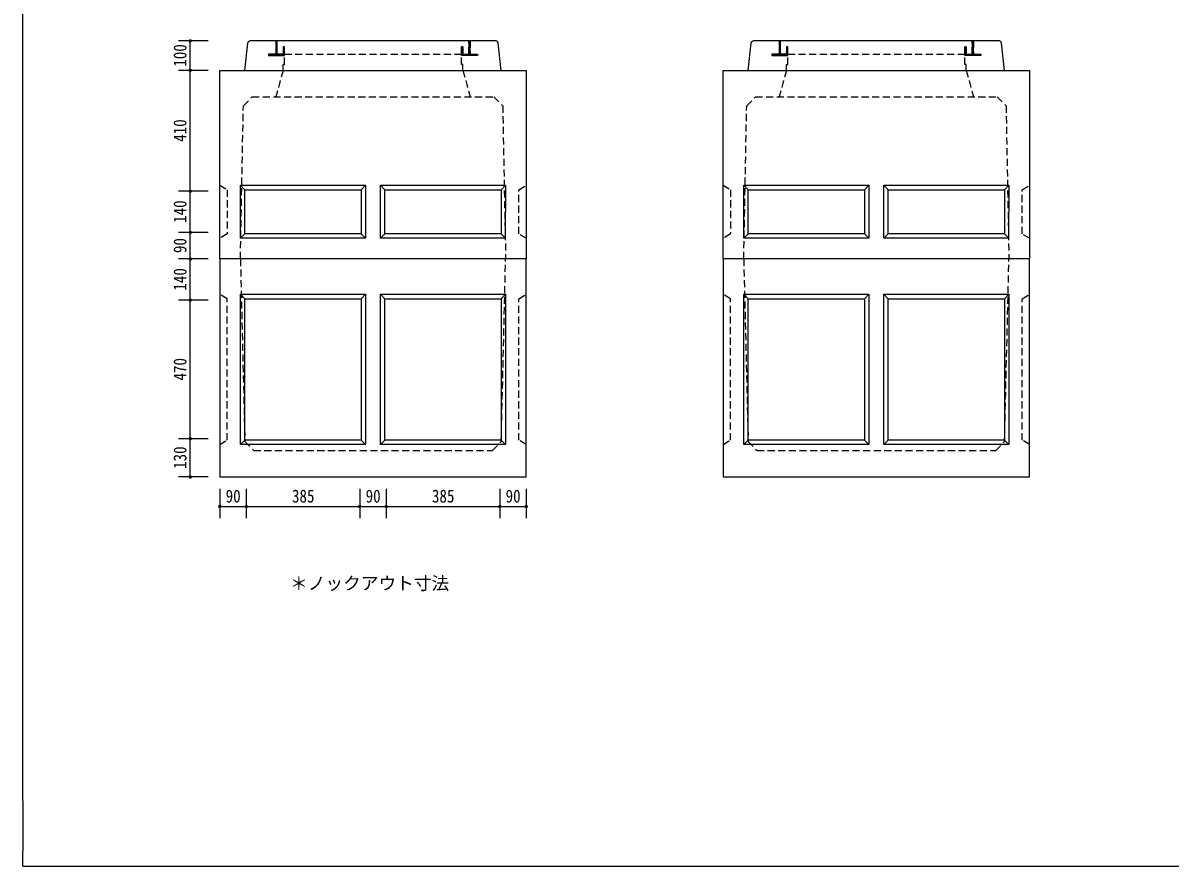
# Model space of a CAD drawing. Units: millimetres, scale not verified. Extents: x -3704 to 3796, y -2790 to 2696.
# Drawn here: x -3704 to 189, y -2790 to 71 of the extents above; entities that cross this region are included whole.
import ezdxf
from ezdxf.enums import TextEntityAlignment as Align

# ---------------------------------------------------------------- set-up
doc = ezdxf.new("R2010")
doc.units = ezdxf.units.MM
doc.header["$LTSCALE"] = 20
doc.linetypes.add('DASHED1', pattern=[1.8, 1.2, -0.6])
doc.layers.add('0-0_レイヤ_1', color=7, linetype='Continuous')
doc.layers.add('0-9_レイヤ10', color=7, linetype='Continuous')
doc.styles.add('HG丸ｺﾞｼｯｸM-PRO', font='')
doc.styles.add('ＭＳ ゴシック', font='')
doc.styles.get('HG丸ｺﾞｼｯｸM-PRO').set_extended_font_data('HG丸ｺﾞｼｯｸM-PRO')
doc.styles.get('ＭＳ ゴシック').set_extended_font_data('MS Gothic')

msp = doc.modelspace()

# ---------------------------------------------------------------- hatches: boundary and pattern name
at = {"layer": '0-9_レイヤ10'}
for points in [[(-3130.12, 10, 1), (-3142.12, 10, 1)], [(-3130.12, -90, 1), (-3142.12, -90, 1)], [(-3130.12, -500, 1), (-3142.12, -500, 1)], [(-3130.12, -640, 1), (-3142.12, -640, 1)], [(-3130.12, -730, 1), (-3142.12, -730, 1)], [(-3130.12, -870, 1), (-3142.12, -870, 1)], [(-3130.12, -1340, 1), (-3142.12, -1340, 1)], [(-3130.12, -1470, 1), (-3142.12, -1470, 1)], [(-3030.12, -1570, 1), (-3042.12, -1570, 1)], [(-2940.12, -1570, 1), (-2952.12, -1570, 1)], [(-2555.12, -1570, 1), (-2567.12, -1570, 1)], [(-2465.12, -1570, 1), (-2477.12, -1570, 1)], [(-2080.12, -1570, 1), (-2092.12, -1570, 1)], [(-1990.12, -1570, 1), (-2002.12, -1570, 1)]]:
    msp.add_hatch(color=256, dxfattribs=at).paths.add_polyline_path(points)

# ---------------------------------------------------------------- linework, layer by layer
at = {"layer": '0-0_レイヤ_1'}
for p, q in [((-3704.12, -2568.82), (-3704.12, 2646.47)), ((-2951.12, -90), (-2941.12, 2.5)), ((-2098.62, 10), (-2933.62, 10)), ((-2846.12, 10), (-2846.12, -35)), ((-2841.12, 10), (-2846.12, 10)), ((-2846.12, 8), (-2841.12, 8)), ((-2846.12, 6), (-2841.12, 6)), ((-2846.12, 4), (-2841.12, 4)), ((-2846.12, 2), (-2841.12, 2)), ((-2846.12, 0), (-2841.12, 0)), ((-2841.12, -35), (-2841.12, 10)), ((-2191.12, 10), (-2191.12, -35)), ((-2186.12, 10), (-2191.12, 10)), ((-2191.12, 8), (-2186.12, 8)), ((-2191.12, 6), (-2186.12, 6)), ((-2191.12, 4), (-2186.12, 4)), ((-2191.12, 2), (-2186.12, 2)), ((-2191.12, 0), (-2186.12, 0)), ((-2186.12, -35), (-2186.12, 10)), ((-2081.12, -90), (-2091.12, 2.5)), ((-1243.12, -90), (-1233.12, 2.5)), ((-390.62, 10), (-1225.62, 10)), ((-1138.12, 10), (-1138.12, -35)), ((-1133.12, 10), (-1138.12, 10)), ((-1138.12, 8), (-1133.12, 8)), ((-1138.12, 6), (-1133.12, 6)), ((-1138.12, 4), (-1133.12, 4)), ((-1138.12, 2), (-1133.12, 2)), ((-1138.12, 0), (-1133.12, 0)), ((-1133.12, -35), (-1133.12, 10)), ((-483.12, 10), (-483.12, -35)), ((-478.12, 10), (-483.12, 10)), ((-483.12, 8), (-478.12, 8)), ((-483.12, 6), (-478.12, 6)), ((-483.12, 4), (-478.12, 4)), ((-483.12, 2), (-478.12, 2)), ((-483.12, 0), (-478.12, 0)), ((-478.12, -35), (-478.12, 10)), ((-373.12, -90), (-383.12, 2.5)), ((-2871.12, -35), (-2871.12, -40)), ((-2821.12, -35), (-2871.12, -35)), ((-2871.12, -36), (-2821.12, -36)), ((-2871.12, -38), (-2821.12, -38)), ((-2846.12, -2), (-2841.12, -2)), ((-2846.12, -4), (-2841.12, -4)), ((-2846.12, -6), (-2841.12, -6)), ((-2846.12, -8), (-2841.12, -8)), ((-2846.12, -10), (-2841.12, -10)), ((-2846.12, -12), (-2841.12, -12)), ((-2846.12, -14), (-2841.12, -14)), ((-2846.12, -16), (-2841.12, -16)), ((-2846.12, -18), (-2841.12, -18)), ((-2846.12, -20), (-2841.12, -20)), ((-2846.12, -22), (-2841.12, -22)), ((-2846.12, -24), (-2841.12, -24)), ((-2846.12, -26), (-2841.12, -26)), ((-2846.12, -28), (-2841.12, -28)), ((-2846.12, -30), (-2841.12, -30)), ((-2846.12, -32), (-2841.12, -32)), ((-2846.12, -34), (-2841.12, -34)), ((-2821.12, -10), (-2816.12, -10)), ((-2821.12, -10), (-2821.12, -40)), ((-2816.12, -10), (-2821.12, -10)), ((-2821.12, -12), (-2816.12, -12)), ((-2821.12, -14), (-2816.12, -14)), ((-2821.12, -16), (-2816.12, -16)), ((-2821.12, -18), (-2816.12, -18)), ((-2821.12, -20), (-2816.12, -20)), ((-2821.12, -22), (-2816.12, -22)), ((-2821.12, -24), (-2816.12, -24)), ((-2821.12, -26), (-2816.12, -26)), ((-2821.12, -28), (-2816.12, -28)), ((-2821.12, -30), (-2816.12, -30)), ((-2821.12, -32), (-2816.12, -32)), ((-2821.12, -34), (-2816.12, -34)), ((-2821.12, -36), (-2816.12, -36)), ((-2821.12, -38), (-2816.12, -38)), ((-2816.12, -40), (-2816.12, -10)), ((-2216.12, -10), (-2211.12, -10)), ((-2216.12, -10), (-2216.12, -35)), ((-2211.12, -10), (-2216.12, -10)), ((-2216.12, -12), (-2211.12, -12)), ((-2216.12, -14), (-2211.12, -14)), ((-2216.12, -16), (-2211.12, -16)), ((-2216.12, -18), (-2211.12, -18)), ((-2216.12, -20), (-2211.12, -20)), ((-2216.12, -22), (-2211.12, -22)), ((-2216.12, -24), (-2211.12, -24)), ((-2216.12, -26), (-2211.12, -26)), ((-2216.12, -28), (-2211.12, -28)), ((-2216.12, -30), (-2211.12, -30)), ((-2216.12, -32), (-2211.12, -32)), ((-2216.12, -34), (-2211.12, -34)), ((-2216.12, -40), (-2216.12, -35)), ((-2216.12, -35), (-2161.12, -35)), ((-2216.12, -35), (-2211.12, -35)), ((-2216.12, -36), (-2161.12, -36)), ((-2216.12, -38), (-2161.12, -38)), ((-2211.12, -35), (-2211.12, -10)), ((-2191.12, -2), (-2186.12, -2)), ((-2191.12, -4), (-2186.12, -4)), ((-2191.12, -6), (-2186.12, -6)), ((-2191.12, -8), (-2186.12, -8)), ((-2191.12, -10), (-2186.12, -10)), ((-2191.12, -12), (-2186.12, -12)), ((-2191.12, -14), (-2186.12, -14)), ((-2191.12, -16), (-2186.12, -16)), ((-2191.12, -18), (-2186.12, -18)), ((-2191.12, -20), (-2186.12, -20)), ((-2191.12, -22), (-2186.12, -22)), ((-2191.12, -24), (-2186.12, -24)), ((-2191.12, -26), (-2186.12, -26)), ((-2191.12, -28), (-2186.12, -28)), ((-2191.12, -30), (-2186.12, -30)), ((-2191.12, -32), (-2186.12, -32)), ((-2191.12, -34), (-2186.12, -34)), ((-2191.12, -35), (-2186.12, -35)), ((-2161.12, -35), (-2161.12, -40)), ((-1163.12, -35), (-1163.12, -40)), ((-1113.12, -35), (-1163.12, -35)), ((-1163.12, -36), (-1113.12, -36)), ((-1163.12, -38), (-1113.12, -38)), ((-1138.12, -2), (-1133.12, -2)), ((-1138.12, -4), (-1133.12, -4)), ((-1138.12, -6), (-1133.12, -6)), ((-1138.12, -8), (-1133.12, -8)), ((-1138.12, -10), (-1133.12, -10)), ((-1138.12, -12), (-1133.12, -12)), ((-1138.12, -14), (-1133.12, -14)), ((-1138.12, -16), (-1133.12, -16)), ((-1138.12, -18), (-1133.12, -18)), ((-1138.12, -20), (-1133.12, -20)), ((-1138.12, -22), (-1133.12, -22)), ((-1138.12, -24), (-1133.12, -24)), ((-1138.12, -26), (-1133.12, -26)), ((-1138.12, -28), (-1133.12, -28)), ((-1138.12, -30), (-1133.12, -30)), ((-1138.12, -32), (-1133.12, -32)), ((-1138.12, -34), (-1133.12, -34)), ((-1113.12, -10), (-1108.12, -10)), ((-1113.12, -10), (-1113.12, -40)), ((-1108.12, -10), (-1113.12, -10)), ((-1113.12, -12), (-1108.12, -12)), ((-1113.12, -14), (-1108.12, -14)), ((-1113.12, -16), (-1108.12, -16)), ((-1113.12, -18), (-1108.12, -18)), ((-1113.12, -20), (-1108.12, -20)), ((-1113.12, -22), (-1108.12, -22)), ((-1113.12, -24), (-1108.12, -24)), ((-1113.12, -26), (-1108.12, -26)), ((-1113.12, -28), (-1108.12, -28)), ((-1113.12, -30), (-1108.12, -30)), ((-1113.12, -32), (-1108.12, -32)), ((-1113.12, -34), (-1108.12, -34)), ((-1113.12, -36), (-1108.12, -36)), ((-1113.12, -38), (-1108.12, -38)), ((-1108.12, -40), (-1108.12, -10)), ((-508.12, -10), (-503.12, -10)), ((-508.12, -10), (-508.12, -35)), ((-503.12, -10), (-508.12, -10)), ((-508.12, -12), (-503.12, -12)), ((-508.12, -14), (-503.12, -14)), ((-508.12, -16), (-503.12, -16)), ((-508.12, -18), (-503.12, -18)), ((-508.12, -20), (-503.12, -20)), ((-508.12, -22), (-503.12, -22)), ((-508.12, -24), (-503.12, -24)), ((-508.12, -26), (-503.12, -26)), ((-508.12, -28), (-503.12, -28)), ((-508.12, -30), (-503.12, -30)), ((-508.12, -32), (-503.12, -32)), ((-508.12, -34), (-503.12, -34)), ((-508.12, -40), (-508.12, -35)), ((-508.12, -35), (-453.12, -35)), ((-508.12, -35), (-503.12, -35)), ((-508.12, -36), (-453.12, -36)), ((-508.12, -38), (-453.12, -38)), ((-503.12, -35), (-503.12, -10)), ((-483.12, -2), (-478.12, -2)), ((-483.12, -4), (-478.12, -4)), ((-483.12, -6), (-478.12, -6)), ((-483.12, -8), (-478.12, -8)), ((-483.12, -10), (-478.12, -10)), ((-483.12, -12), (-478.12, -12)), ((-483.12, -14), (-478.12, -14)), ((-483.12, -16), (-478.12, -16)), ((-483.12, -18), (-478.12, -18)), ((-483.12, -20), (-478.12, -20)), ((-483.12, -22), (-478.12, -22)), ((-483.12, -24), (-478.12, -24)), ((-483.12, -26), (-478.12, -26)), ((-483.12, -28), (-478.12, -28)), ((-483.12, -30), (-478.12, -30)), ((-483.12, -32), (-478.12, -32)), ((-483.12, -34), (-478.12, -34)), ((-483.12, -35), (-478.12, -35)), ((-453.12, -35), (-453.12, -40)), ((-2871.12, -40), (-2821.12, -40)), ((-2871.12, -40), (-2821.12, -40)), ((-2821.12, -40), (-2816.12, -40)), ((-2821.12, -40), (-2816.12, -40)), ((-2161.12, -40), (-2216.12, -40)), ((-1163.12, -40), (-1113.12, -40)), ((-1163.12, -40), (-1113.12, -40)), ((-1113.12, -40), (-1108.12, -40)), ((-1113.12, -40), (-1108.12, -40)), ((-453.12, -40), (-508.12, -40)), ((-2951.12, -90), (-2081.12, -90)), ((-2951.12, -90), (-2081.12, -90)), ((-1243.12, -90), (-373.12, -90)), ((-1243.12, -90), (-373.12, -90)), ((-2951.12, -495), (-2966.12, -480)), ((-2556.12, -495), (-2541.12, -480)), ((-2476.12, -495), (-2491.12, -480)), ((-2081.12, -495), (-2066.12, -480)), ((-1243.12, -495), (-1258.12, -480)), ((-848.12, -495), (-833.12, -480)), ((-768.12, -495), (-783.12, -480)), ((-373.12, -495), (-358.12, -480)), ((-2951.12, -645), (-2966.12, -660)), ((-2556.12, -645), (-2541.12, -660)), ((-2066.12, -660), (-2081.12, -645)), ((-1243.12, -645), (-1258.12, -660)), ((-848.12, -645), (-833.12, -660)), ((-358.12, -660), (-373.12, -645)), ((-1996.12, -730), (-3036.12, -730)), ((-288.12, -730), (-1328.12, -730)), ((-2951.12, -865), (-2966.12, -850)), ((-2556.12, -865), (-2541.12, -850)), ((-2081.12, -865), (-2066.12, -850)), ((-1243.12, -865), (-1258.12, -850)), ((-848.12, -865), (-833.12, -850)), ((-373.12, -865), (-358.12, -850)), ((-2966.12, -1360), (-2951.12, -1345)), ((-2541.12, -1360), (-2556.12, -1345)), ((-2491.12, -1360), (-2476.12, -1345)), ((-2066.12, -1360), (-2081.12, -1345)), ((-1258.12, -1360), (-1243.12, -1345)), ((-833.12, -1360), (-848.12, -1345)), ((-783.12, -1360), (-768.12, -1345)), ((-358.12, -1360), (-373.12, -1345)), ((-3704.12, -2568.82), (-3704.12, -2740.32)), ((-3704.12, -2790.32), (-3704.12, -2740.32)), ((-3704.12, -2790.32), (-3532.94, -2790.32))]:
    msp.add_line(p, q, dxfattribs=at)
at = {"layer": '0-0_レイヤ_1', "linetype": 'DASHED1'}
for p, q in [((-2846.12, 10), (-2846.12, -35)), ((-2841.12, 10), (-2846.12, 10)), ((-2841.12, -35), (-2841.12, 10)), ((-2191.12, 10), (-2186.12, 10)), ((-2191.12, -35), (-2191.12, 10)), ((-2186.12, 10), (-2186.12, -35)), ((-1138.12, 10), (-1138.12, -35)), ((-1133.12, 10), (-1138.12, 10)), ((-1133.12, -35), (-1133.12, 10)), ((-483.12, 10), (-478.12, 10)), ((-483.12, -35), (-483.12, 10)), ((-478.12, 10), (-478.12, -35)), ((-2871.12, -35), (-2871.12, -40)), ((-2846.12, -35), (-2871.12, -35)), ((-2821.12, -35), (-2841.12, -35)), ((-2821.12, -10), (-2821.12, -35)), ((-2816.12, -10), (-2821.12, -10)), ((-2816.12, -70), (-2816.12, -10)), ((-2816.12, -35), (-2216.12, -35)), ((-2216.12, -10), (-2211.12, -10)), ((-2216.12, -70), (-2216.12, -10)), ((-2211.12, -10), (-2211.12, -35)), ((-2211.12, -35), (-2191.12, -35)), ((-2186.12, -35), (-2161.12, -35)), ((-2161.12, -35), (-2161.12, -40)), ((-1163.12, -35), (-1163.12, -40)), ((-1138.12, -35), (-1163.12, -35)), ((-1113.12, -35), (-1133.12, -35)), ((-1113.12, -10), (-1113.12, -35)), ((-1108.12, -10), (-1113.12, -10)), ((-1108.12, -70), (-1108.12, -10)), ((-1108.12, -35), (-508.12, -35)), ((-508.12, -10), (-503.12, -10)), ((-508.12, -70), (-508.12, -10)), ((-503.12, -10), (-503.12, -35)), ((-503.12, -35), (-483.12, -35)), ((-478.12, -35), (-453.12, -35)), ((-453.12, -35), (-453.12, -40)), ((-2871.12, -40), (-2816.12, -40)), ((-2821.12, -70), (-2816.12, -70)), ((-2821.12, -90), (-2821.12, -70)), ((-2161.12, -40), (-2216.12, -40)), ((-2211.12, -70), (-2216.12, -70)), ((-2211.12, -90), (-2211.12, -70)), ((-1163.12, -40), (-1108.12, -40)), ((-1113.12, -70), (-1108.12, -70)), ((-1113.12, -90), (-1113.12, -70)), ((-453.12, -40), (-508.12, -40)), ((-503.12, -70), (-508.12, -70)), ((-503.12, -90), (-503.12, -70)), ((-2821.12, -90), (-2846.12, -180)), ((-2211.12, -90), (-2186.12, -180)), ((-1113.12, -90), (-1138.12, -180)), ((-503.12, -90), (-478.12, -180))]:
    msp.add_line(p, q, dxfattribs=at)
at = {"layer": '0-0_レイヤ_1'}
for points in [[(-2941.12, 2.5), (-2939.11, 7.82), (-2933.62, 10)], [(-2091.12, 2.5), (-2093.57, 8.15), (-2098.62, 10)], [(-1233.12, 2.5), (-1231.11, 7.82), (-1225.62, 10)], [(-383.12, 2.5), (-385.57, 8.15), (-390.62, 10)], [(-2491.12, -660), (-2476.12, -645), (-2476.12, -495), (-2081.12, -495), (-2081.12, -645), (-2476.12, -645)], [(-783.12, -660), (-768.12, -645), (-768.12, -495), (-373.12, -495), (-373.12, -645), (-768.12, -645)], [(-2491.12, -850), (-2476.12, -865), (-2081.12, -865), (-2081.12, -1345), (-2476.12, -1345), (-2476.12, -865)], [(-783.12, -850), (-768.12, -865), (-373.12, -865), (-373.12, -1345), (-768.12, -1345), (-768.12, -865)], [(-3532.94, -2790.32), (3545.88, -2790.32), (3795.88, -2790.32), (3795.88, -2740.32)]]:
    msp.add_lwpolyline(points, dxfattribs=at)
for points in [[(-3036.12, -730), (-3036.12, -90), (-1996.12, -90), (-1996.12, -730)], [(-1328.12, -730), (-1328.12, -90), (-288.12, -90), (-288.12, -730)], [(-2966.12, -660), (-2966.12, -480), (-2541.12, -480), (-2541.12, -660)], [(-2951.12, -645), (-2951.12, -495), (-2556.12, -495), (-2556.12, -645)], [(-2491.12, -660), (-2491.12, -480), (-2066.12, -480), (-2067.47, -660)], [(-1258.12, -660), (-1258.12, -480), (-833.12, -480), (-833.12, -660)], [(-1243.12, -645), (-1243.12, -495), (-848.12, -495), (-848.12, -645)], [(-783.12, -660), (-783.12, -480), (-358.12, -480), (-359.47, -660)], [(-3036.12, -730), (-3036.12, -1470), (-1996.12, -1470), (-1996.12, -730)], [(-1328.12, -730), (-1328.12, -1470), (-288.12, -1470), (-288.12, -730)], [(-2966.12, -850), (-2541.12, -850), (-2541.12, -1360), (-2966.12, -1360)], [(-2491.12, -850), (-2066.12, -850), (-2066.12, -1360), (-2491.12, -1360)], [(-1258.12, -850), (-833.12, -850), (-833.12, -1360), (-1258.12, -1360)], [(-783.12, -850), (-358.12, -850), (-358.12, -1360), (-783.12, -1360)], [(-2951.12, -865), (-2556.12, -865), (-2556.12, -1345), (-2951.12, -1345)], [(-1243.12, -865), (-848.12, -865), (-848.12, -1345), (-1243.12, -1345)]]:
    msp.add_lwpolyline(points, close=True, dxfattribs=at)
at = {"layer": '0-0_レイヤ_1', "linetype": 'DASHED1'}
for points in [[(-2966.12, -730), (-2956.12, -210), (-2926.12, -180), (-2106.12, -180), (-2076.12, -210), (-2066.12, -730)], [(-1258.12, -730), (-1248.12, -210), (-1218.12, -180), (-398.12, -180), (-368.12, -210), (-358.12, -730)], [(-3036.12, -480), (-3011.12, -495), (-3011.12, -645), (-3036.12, -660)], [(-1996.12, -660), (-2021.12, -645), (-2021.12, -495), (-1996.12, -480)], [(-1328.12, -480), (-1303.12, -495), (-1303.12, -645), (-1328.12, -660)], [(-288.12, -660), (-313.12, -645), (-313.12, -495), (-288.12, -480)], [(-2966.12, -730), (-2951.12, -1350), (-2921.12, -1380), (-2111.12, -1380), (-2081.12, -1350), (-2066.12, -730)], [(-1258.12, -730), (-1243.12, -1350), (-1213.12, -1380), (-403.12, -1380), (-373.12, -1350), (-358.12, -730)], [(-3036.12, -1360), (-3011.12, -1345), (-3011.12, -865), (-3036.12, -850)], [(-1996.12, -1360), (-2021.12, -1345), (-2021.12, -865), (-1996.12, -850)], [(-1328.12, -1360), (-1303.12, -1345), (-1303.12, -865), (-1328.12, -850)], [(-288.12, -1360), (-313.12, -1345), (-313.12, -865), (-288.12, -850)]]:
    msp.add_lwpolyline(points, dxfattribs=at)
at = {"layer": '0-9_レイヤ10'}
for p, q in [((-3076.12, 10), (-3176.12, 10)), ((-3136.12, -90), (-3136.12, 10)), ((-3076.12, -90), (-3176.12, -90)), ((-3136.12, -500), (-3136.12, -90)), ((-3076.12, -500), (-3176.12, -500)), ((-3136.12, -640), (-3136.12, -500)), ((-3076.12, -640), (-3176.12, -640)), ((-3136.12, -730), (-3136.12, -640)), ((-3076.12, -730), (-3176.12, -730)), ((-3136.12, -870), (-3136.12, -730)), ((-3076.12, -870), (-3176.12, -870)), ((-3136.12, -1340), (-3136.12, -870)), ((-3076.12, -1340), (-3176.12, -1340)), ((-3136.12, -1470), (-3136.12, -1340)), ((-3076.12, -1470), (-3176.12, -1470)), ((-3036.12, -1510), (-3036.12, -1610)), ((-2946.12, -1510), (-2946.12, -1610)), ((-2561.12, -1510), (-2561.12, -1610)), ((-2471.12, -1510), (-2471.12, -1610)), ((-2086.12, -1510), (-2086.12, -1610)), ((-1996.12, -1510), (-1996.12, -1610)), ((-3036.12, -1570), (-2946.12, -1570)), ((-2946.12, -1570), (-2561.12, -1570)), ((-2561.12, -1570), (-2471.12, -1570)), ((-2471.12, -1570), (-2086.12, -1570)), ((-2086.12, -1570), (-1996.12, -1570))]:
    msp.add_line(p, q, dxfattribs=at)

# ---------------------------------------------------------------- texts
at = {"layer": '0-9_レイヤ10', "style": 'ＭＳ ゴシック', "width": 0.85}
for s, p in [('100', (-3136.12, -77.5)), ('410', (-3136.12, -332.5)), ('140', (-3136.12, -607.5)), ('90', (-3136.12, -710)), ('140', (-3136.12, -837.5)), ('470', (-3136.12, -1142.5)), ('130', (-3136.12, -1442.5))]:
    msp.add_text(s, height=43.99, rotation=90, dxfattribs=at).set_placement(p, align=Align.BOTTOM_LEFT)
for s, p in [('90', (-3016.12, -1570)), ('385', (-2791.12, -1570)), ('90', (-2541.12, -1570)), ('385', (-2316.12, -1570)), ('90', (-2066.12, -1570))]:
    msp.add_text(s, height=43.99, dxfattribs=at).set_placement(p, align=Align.BOTTOM_LEFT)
at = {"layer": '0-9_レイヤ10', "style": 'HG丸ｺﾞｼｯｸM-PRO'}
msp.add_text('＊ノックアウト寸法', height=43.99, dxfattribs=at).set_placement((-2797.61, -1865.97), align=Align.BOTTOM_LEFT)

doc.saveas('drawing.dxf')
